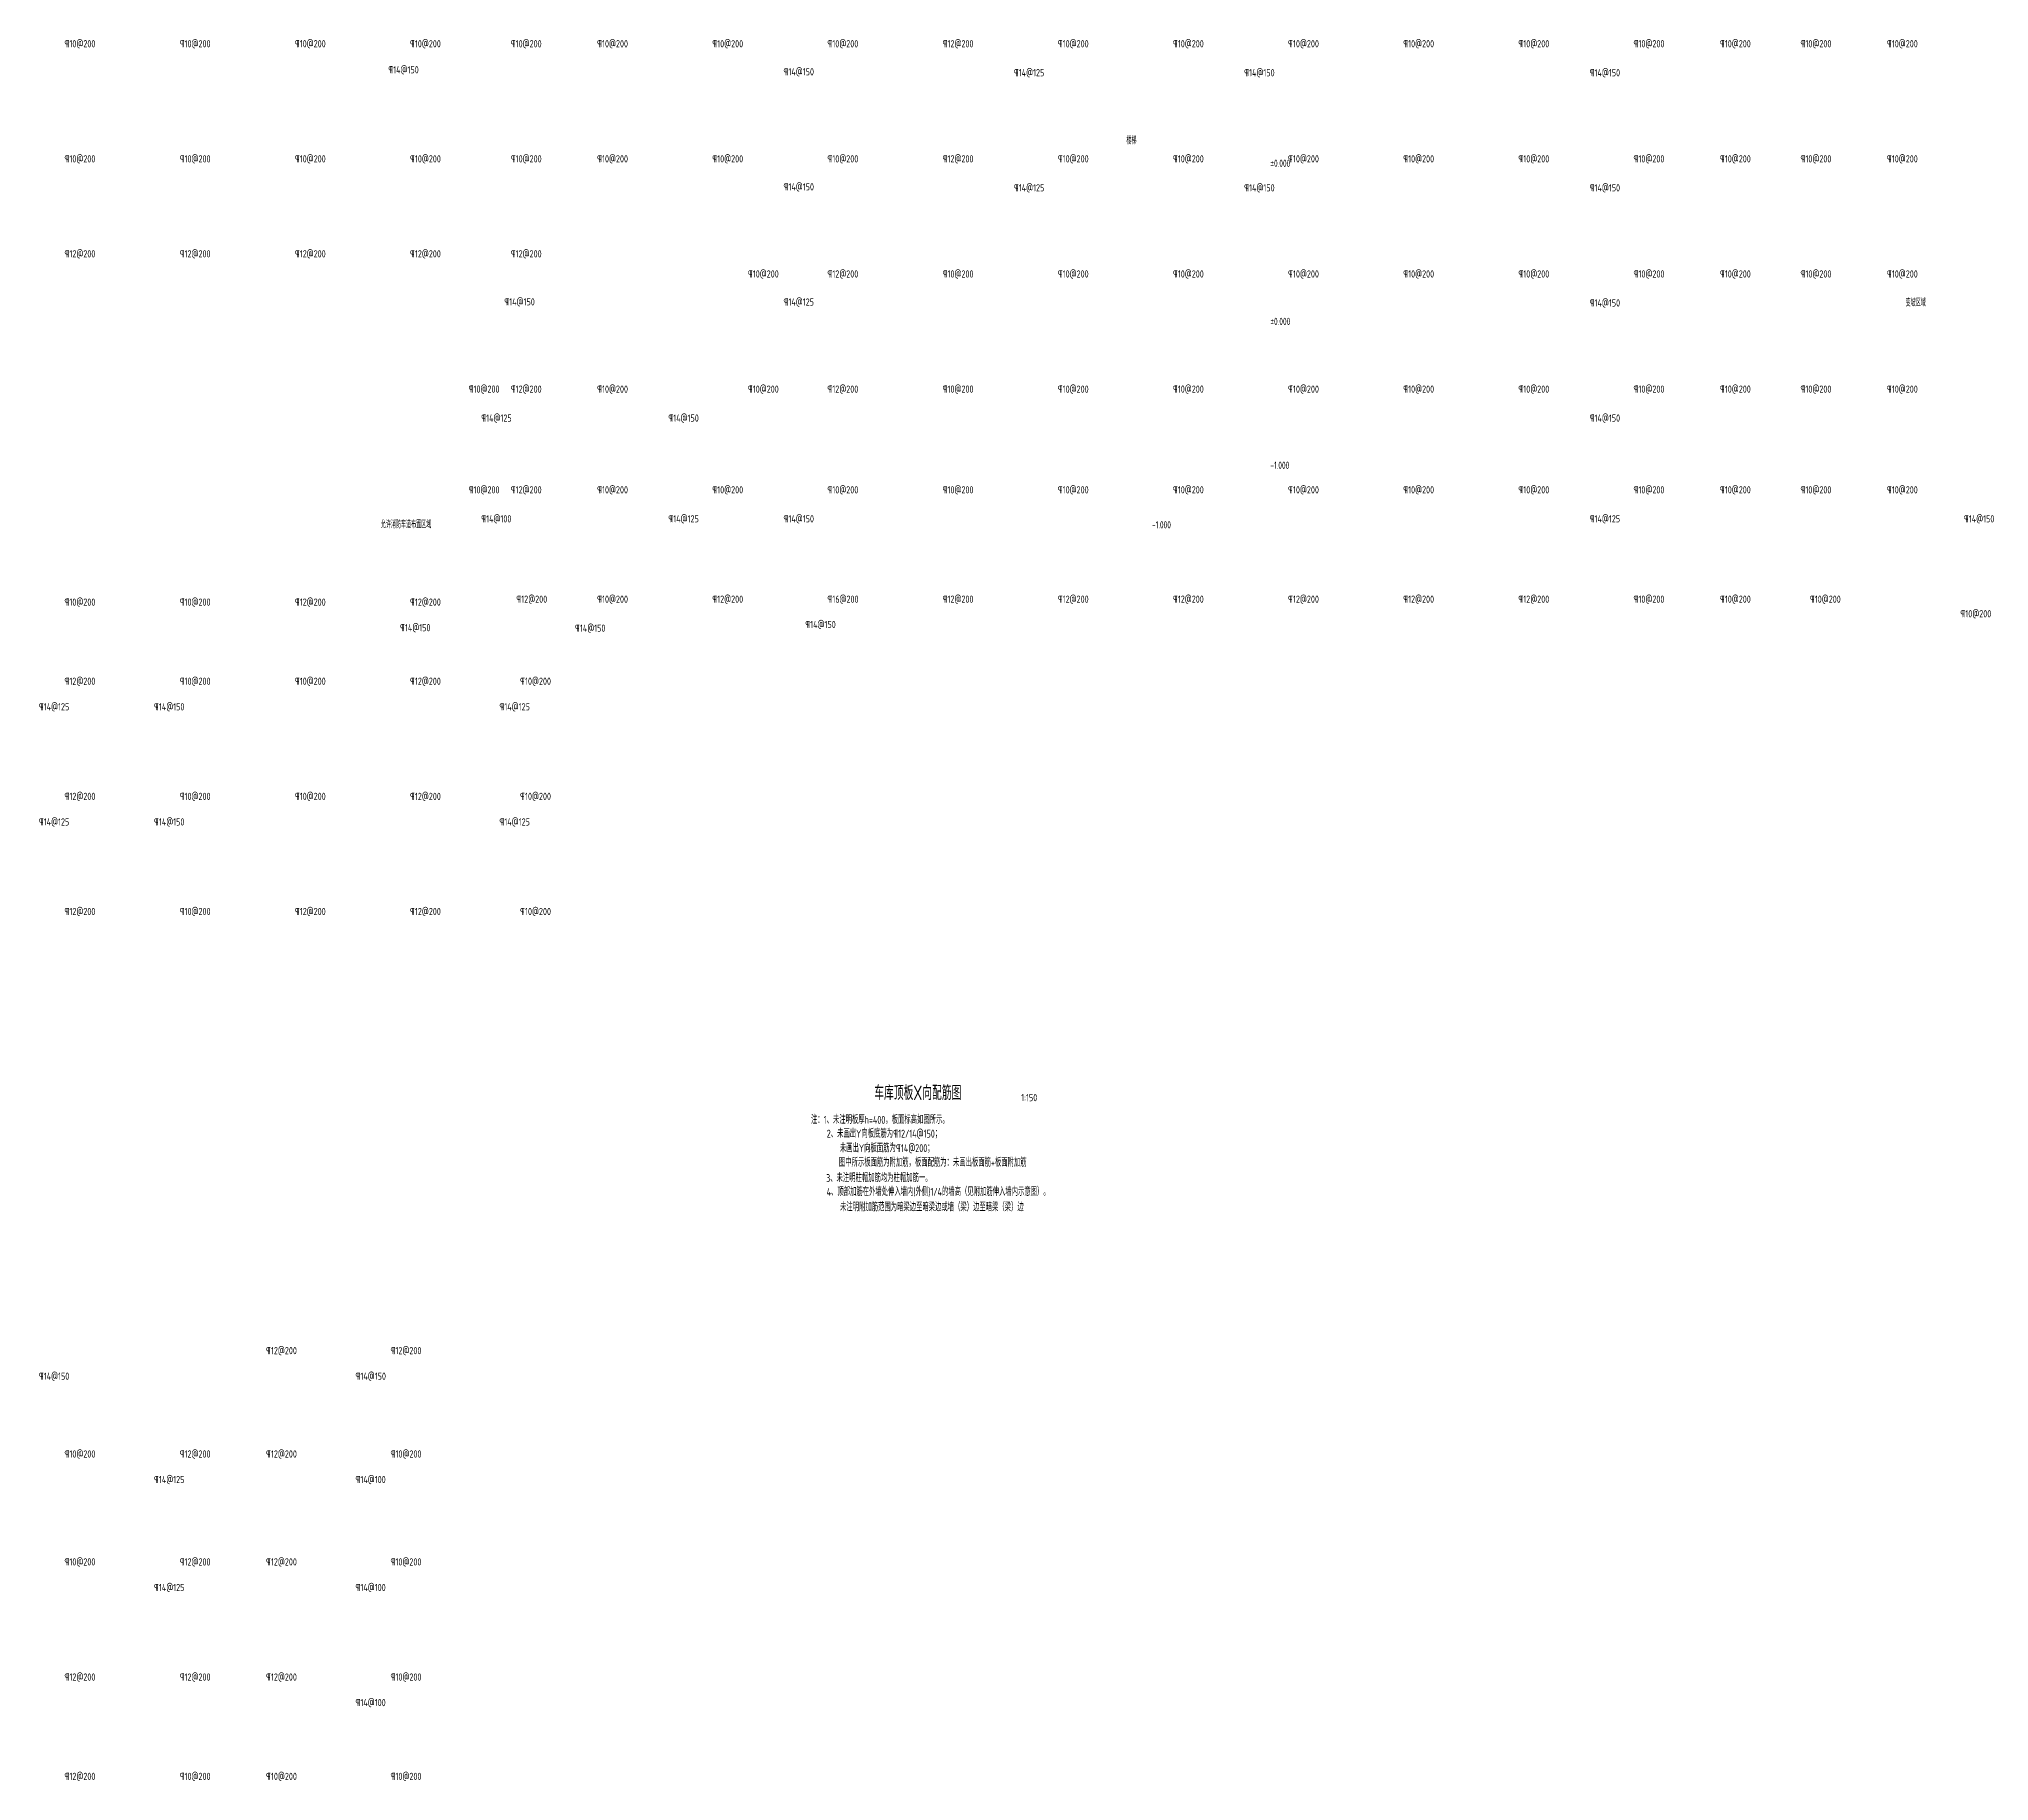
# Model space of a CAD drawing. Extents: x 2468086 to 6957054, y -3413633 to -667223.
# Drawn here: x 5574489 to 5709954, y -1216163 to -1095106 of the extents above; entities that cross this region are included whole.
import ezdxf

# ---------------------------------------------------------------- set-up
doc = ezdxf.new("R2010")
doc.units = 0
doc.header["$LTSCALE"] = 100
doc.header["$MEASUREMENT"] = 0
doc.layers.get('0').update_dxf_attribs({"linetype": 'CONTINUOUS'})
doc.layers.add('X板钢筋', color=1, linetype='CONTINUOUS')
doc.layers.add('轴线__尺寸数字', color=7, linetype='CONTINUOUS')
doc.styles.add('GB', font='gbxwxt.shx', dxfattribs={"width": 0.7, "height": 500, "bigfont": 'gbhzfs.shx'})

msp = doc.modelspace()

# ---------------------------------------------------------------- texts
at = {"style": 'GB', "width": 0.7}
for s, p in [('楼梯', (5650029.4, -1102418)), ('%%p0.000', (5660030.8, -1103992.8)), ('变坡区域', (5704164.5, -1113685.3)), ('%%p0.000', (5660030.8, -1114978.6)), ('-1.000', (5660030.8, -1124978.6)), ('允许消防车道布置区域', (5598236.7, -1129100.6)), ('-1.000', (5651807.3, -1129114.3))]:
    msp.add_text(s, height=500, dxfattribs=at).set_placement(p)
at = {"ltscale": 0.1, "style": 'GB', "width": 0.8}
for s, height, p in [('1:150', 500, (5642719.3, -1168922.8)), ('注：1、未注明板厚h=400，板面标高如图所示。', 550, (5628120.1, -1170488.9)), ('2、未画出Y向板底筋为¶12/14@150；', 550, (5629213.4, -1171452.5)), ('图中所示板面筋为附加筋，板面配筋为：未画出板面筋+板面附加筋', 550, (5630059.9, -1173462.4)), ('未画出Y向板面筋为¶14@200；', 550, (5630126.2, -1172460.8)), ('3、未注明柱帽加筋均为柱帽加筋一。', 550, (5629167.1, -1174537.8)), ('4、顶部加筋在外墙处伸入墙内(外侧)1/4的墙高（见附加筋伸入墙内示意图）。', 550, (5629206.2, -1175496.3)), ('未注明附加筋范围为暗梁边至暗梁边或墙（梁）边至暗梁（梁）边', 550, (5630137.9, -1176562.8))]:
    msp.add_text(s, height=height, dxfattribs=at).set_placement(p)
at = {"layer": 'X板钢筋', "style": 'GB', "width": 0.8}
for s, p in [('¶10@200', (5576248.8, -1095684.9)), ('¶10@200', (5584248.8, -1095684.9)), ('¶10@200', (5592248.8, -1095684.8)), ('¶10@200', (5600248.8, -1095684.8)), ('¶10@200', (5607248.8, -1095684.8)), ('¶10@200', (5613248.8, -1095684.8)), ('¶10@200', (5621248.8, -1095684.8)), ('¶10@200', (5629248.8, -1095684.8)), ('¶12@200', (5637248.8, -1095684.8)), ('¶10@200', (5645248.8, -1095684.8)), ('¶10@200', (5653248.8, -1095684.8)), ('¶10@200', (5661248.8, -1095684.8)), ('¶10@200', (5669248.8, -1095684.8)), ('¶10@200', (5677248.8, -1095684.8)), ('¶10@200', (5685248.8, -1095684.8)), ('¶10@200', (5691248.8, -1095684.8)), ('¶10@200', (5696848.8, -1095684.8)), ('¶10@200', (5702848.8, -1095686)), ('¶10@200', (5576248.8, -1103684.9)), ('¶10@200', (5584248.8, -1103684.9)), ('¶10@200', (5592248.8, -1103684.9)), ('¶10@200', (5600248.8, -1103684.9)), ('¶10@200', (5607248.8, -1103684.9)), ('¶10@200', (5613248.8, -1103684.9)), ('¶10@200', (5621248.8, -1103684.9)), ('¶10@200', (5629248.8, -1103684.9)), ('¶12@200', (5637248.8, -1103684.9)), ('¶10@200', (5645248.8, -1103684.9)), ('¶10@200', (5653248.8, -1103684.9)), ('¶10@200', (5661248.8, -1103684.9)), ('¶10@200', (5669248.8, -1103684.9)), ('¶10@200', (5677248.8, -1103684.9)), ('¶10@200', (5685248.8, -1103684.9)), ('¶10@200', (5691248.8, -1103684.9)), ('¶10@200', (5696848.8, -1103684.9)), ('¶10@200', (5702848.8, -1103686.1)), ('¶12@200', (5576248.8, -1110285)), ('¶12@200', (5584248.8, -1110285)), ('¶12@200', (5592248.8, -1110285)), ('¶12@200', (5600248.8, -1110285)), ('¶12@200', (5607248.8, -1110285)), ('¶10@200', (5623721.3, -1111684.9)), ('¶12@200', (5629248.8, -1111684.9)), ('¶10@200', (5637248.8, -1111684.9)), ('¶10@200', (5645248.8, -1111684.9)), ('¶10@200', (5653248.8, -1111684.9)), ('¶10@200', (5661248.8, -1111684.9)), ('¶10@200', (5669248.8, -1111684.9)), ('¶10@200', (5677248.8, -1111684.9)), ('¶10@200', (5685248.8, -1111684.9)), ('¶10@200', (5691248.8, -1111684.9)), ('¶10@200', (5696848.8, -1111684.9)), ('¶10@200', (5702848.8, -1111686.1)), ('¶10@200', (5604322, -1119684.9)), ('¶12@200', (5607248.8, -1119684.9)), ('¶10@200', (5613248.8, -1119684.9)), ('¶10@200', (5623721.3, -1119684.9)), ('¶12@200', (5629248.8, -1119684.9)), ('¶10@200', (5637248.8, -1119684.9)), ('¶10@200', (5645248.8, -1119684.9)), ('¶10@200', (5653248.8, -1119684.9)), ('¶10@200', (5661248.8, -1119684.9)), ('¶10@200', (5669248.8, -1119684.9)), ('¶10@200', (5677248.8, -1119684.9)), ('¶10@200', (5685248.8, -1119684.9)), ('¶10@200', (5691248.8, -1119684.9)), ('¶10@200', (5696848.8, -1119684.9)), ('¶10@200', (5702848.8, -1119686.1)), ('¶10@200', (5604322, -1126685)), ('¶12@200', (5607248.8, -1126685)), ('¶10@200', (5613248.8, -1126685)), ('¶10@200', (5621248.8, -1126685)), ('¶10@200', (5629248.8, -1126685)), ('¶10@200', (5637248.8, -1126685)), ('¶10@200', (5645248.8, -1126685)), ('¶10@200', (5653248.8, -1126685)), ('¶10@200', (5661248.8, -1126685)), ('¶10@200', (5669248.8, -1126685)), ('¶10@200', (5677248.8, -1126685)), ('¶10@200', (5685248.8, -1126685)), ('¶10@200', (5691248.8, -1126685)), ('¶10@200', (5696848.8, -1126685)), ('¶10@200', (5702848.8, -1126686.2)), ('¶12@200', (5607636.6, -1134285)), ('¶10@200', (5613248.8, -1134285)), ('¶12@200', (5621248.8, -1134285)), ('¶16@200', (5629248.8, -1134285)), ('¶12@200', (5637248.8, -1134285)), ('¶12@200', (5645248.8, -1134285)), ('¶12@200', (5653248.8, -1134285)), ('¶12@200', (5661248.8, -1134285)), ('¶12@200', (5669248.8, -1134285)), ('¶12@200', (5677248.8, -1134285)), ('¶10@200', (5685248.8, -1134285)), ('¶10@200', (5691248.8, -1134285)), ('¶10@200', (5697498.7, -1134286.2)), ('¶10@200', (5576248.8, -1134487.2)), ('¶10@200', (5584248.8, -1134487.2)), ('¶12@200', (5592248.8, -1134487.2)), ('¶12@200', (5600248.8, -1134487.2)), ('¶10@200', (5707955.3, -1135295)), ('¶12@200', (5576248.8, -1139987.3)), ('¶10@200', (5584248.8, -1139987.3)), ('¶10@200', (5592248.8, -1139987.3)), ('¶12@200', (5600248.8, -1139987.2)), ('¶10@200', (5607898.8, -1139987.3)), ('¶12@200', (5576248.8, -1147987.3)), ('¶10@200', (5584248.8, -1147987.3)), ('¶10@200', (5592248.8, -1147987.3)), ('¶12@200', (5600248.8, -1147987.2)), ('¶10@200', (5607898.8, -1147987.3)), ('¶12@200', (5576248.8, -1155987.3)), ('¶10@200', (5584248.8, -1155987.3)), ('¶12@200', (5592248.8, -1155987.2)), ('¶12@200', (5600248.8, -1155987.2)), ('¶10@200', (5607898.8, -1155987.2)), ('¶12@200', (5590248.8, -1186504.4)), ('¶12@200', (5598898.8, -1186504.4)), ('¶10@200', (5576248.8, -1193687.1)), ('¶12@200', (5584248.8, -1193687.1)), ('¶12@200', (5590248.8, -1193687.1)), ('¶10@200', (5598898.8, -1193687.1)), ('¶10@200', (5576248.8, -1201187.1)), ('¶12@200', (5584248.8, -1201187.1)), ('¶12@200', (5590248.8, -1201187.1)), ('¶10@200', (5598898.8, -1201187.1)), ('¶12@200', (5576248.8, -1209187.1)), ('¶12@200', (5584248.8, -1209187.1)), ('¶12@200', (5590248.8, -1209187.1)), ('¶10@200', (5598898.8, -1209187.1)), ('¶12@200', (5576248.8, -1216089.9)), ('¶10@200', (5584248.8, -1216089.9)), ('¶10@200', (5590248.8, -1216089.9)), ('¶10@200', (5598898.8, -1216089.9))]:
    msp.add_text(s, height=499.88, dxfattribs=at).set_placement(p)
for s, rotation, p in [('¶14@150', 0.000196, (5598742.2, -1097493)), ('¶14@150', 359.999804, (5626198.5, -1097633.7)), ('¶14@125', 359.999804, (5642198.5, -1097698.9)), ('¶14@150', 359.999804, (5658198.5, -1097698.9)), ('¶14@150', 359.999804, (5682198.5, -1097698.9)), ('¶14@150', 359.999804, (5626198.5, -1105633.8)), ('¶14@125', 359.999804, (5642198.5, -1105699)), ('¶14@150', 359.999804, (5658198.5, -1105699)), ('¶14@150', 359.999804, (5682198.5, -1105699)), ('¶14@150', 359.999804, (5606804.9, -1113622.9)), ('¶14@125', 359.999804, (5626198.5, -1113633.8)), ('¶14@150', 359.999804, (5682198.5, -1113699)), ('¶14@125', 359.999804, (5605198.5, -1121698.9)), ('¶14@150', 359.999804, (5618198.5, -1121699)), ('¶14@150', 359.999804, (5682198.5, -1121699)), ('¶14@100', 359.999804, (5605198.5, -1128698.9)), ('¶14@125', 359.999804, (5618198.5, -1128699.1)), ('¶14@150', 359.999804, (5626198.5, -1128699.1)), ('¶14@125', 359.999804, (5682198.5, -1128699.1)), ('¶14@150', 359.999804, (5708198.5, -1128699.1)), ('¶14@150', 359.999804, (5599556.8, -1136264)), ('¶14@150', 359.999804, (5611711.3, -1136298.9)), ('¶14@150', 359.999804, (5627711.1, -1136043.8)), ('¶14@125', 359.999804, (5574464.2, -1141764)), ('¶14@150', 359.999804, (5582464.2, -1141764)), ('¶14@125', 359.999804, (5606464.2, -1141764)), ('¶14@125', 359.999804, (5574464.2, -1149764)), ('¶14@150', 359.999804, (5582464.2, -1149764)), ('¶14@125', 359.999804, (5606464.2, -1149764)), ('¶14@150', 359.999804, (5574464.2, -1188281.2)), ('¶14@150', 359.999804, (5596464.2, -1188281.2)), ('¶14@125', 359.999804, (5582464.2, -1195463.8)), ('¶14@100', 359.999804, (5596464.2, -1195463.8)), ('¶14@125', 359.999804, (5582464.2, -1202963.8)), ('¶14@100', 359.999804, (5596464.2, -1202963.8)), ('¶14@100', 359.999804, (5596464.2, -1210963.8))]:
    msp.add_text(s, height=499.88, rotation=rotation, dxfattribs=at).set_placement(p)
at = {"layer": '轴线__尺寸数字', "style": 'GB', "width": 0.8}
msp.add_text('车库顶板X向配筋图', height=1000, dxfattribs=at).set_placement((5632511.9, -1168836.6))

doc.saveas('drawing.dxf')
